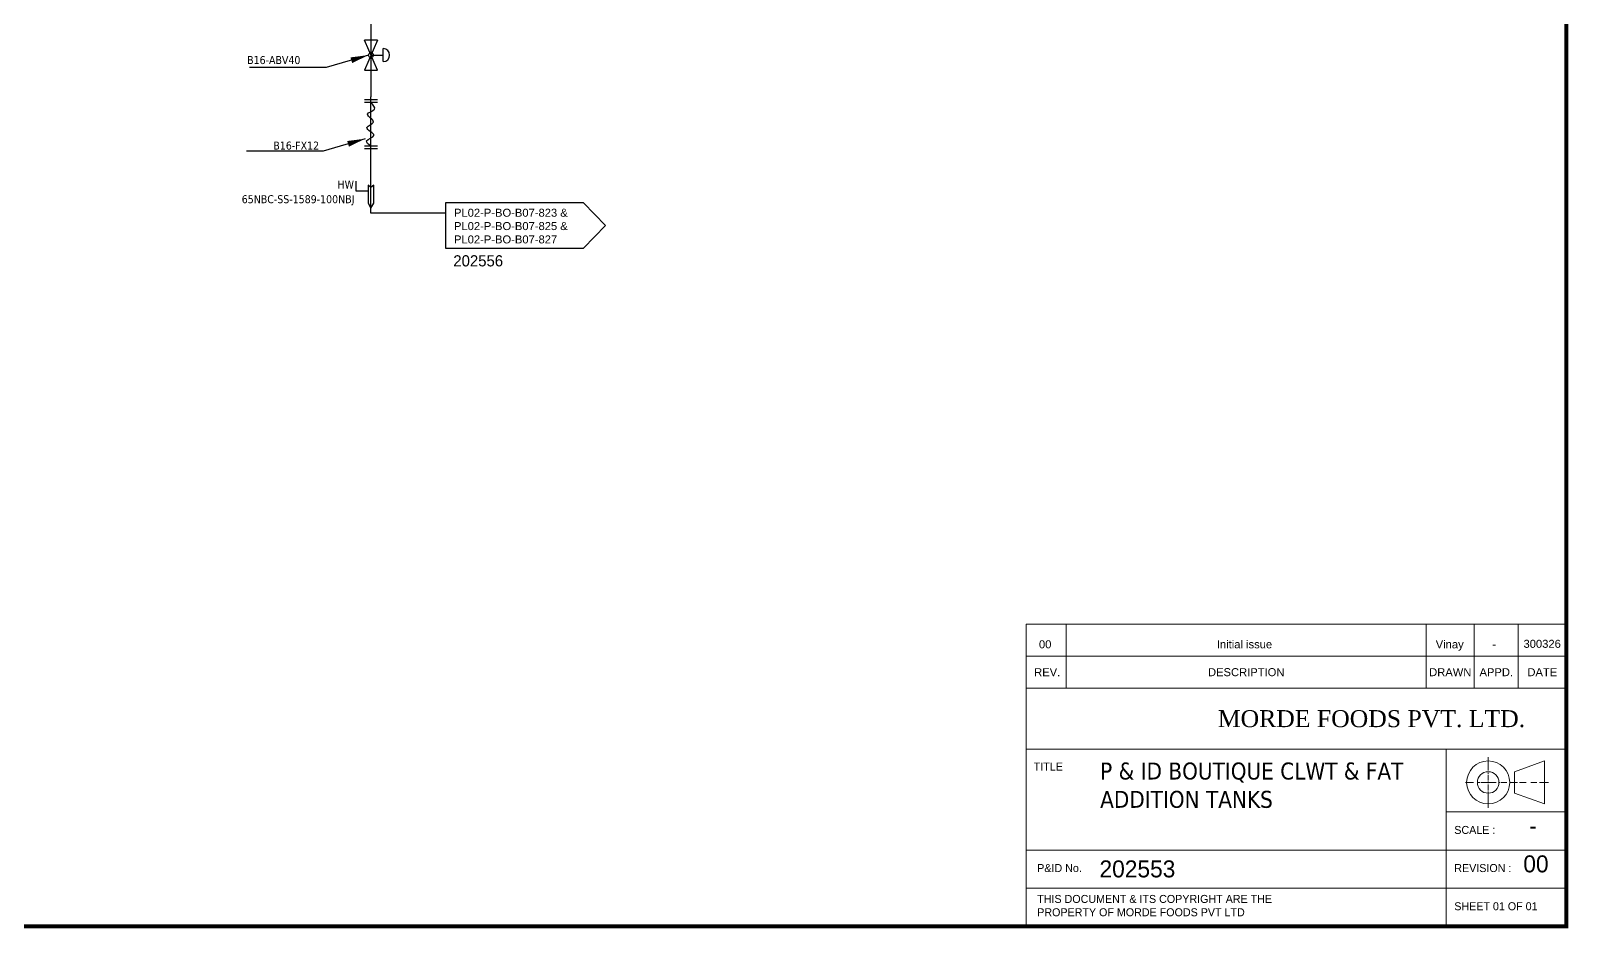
# Model space of a CAD drawing. Header units: millimetres. Extents: x -6314 to 11113, y -129 to 3675.
# Drawn here: x 8968 to 11113, y 51 to 1304 of the extents above; entities that cross this region are included whole.
import ezdxf
from ezdxf.enums import TextEntityAlignment as Align

# ---------------------------------------------------------------- set-up
doc = ezdxf.new("R2010")
doc.units = ezdxf.units.MM
doc.layers.add('HW LINE', color=1, linetype='Continuous')
doc.layers.add('Reference', color=6, linetype='Continuous')
doc.layers.add('TITLE TEXT', color=7, linetype='Continuous', lineweight=20)
doc.styles.add('ARI', font='arial.ttf')
doc.dimstyles.new('ISO-25', dxfattribs={"dimtxt": 2.5, "dimasz": 2.5, "dimexe": 1.25, "dimexo": 0.625, "dimtad": 1, "dimtxsty": 'Standard', "dimcen": 2.5, "dimadec": 0, "dimazin": 0, "dimtfac": 1, "dimtmove": 0, "dimatfit": 3, "dimfxl": 1, "dimarcsym": 0})

# ---------------------------------------------------------------- blocks, each defined once
blk = doc.blocks.new('A$C6b2bc574')
for p, q in [((-156.6, 70.7), (-156.6, 32.8)), ((-83.1, 29.9), (0, 59.8)), ((0, 59.8), (0, -59.8)), ((-197.2, 0), (-219.9, 0)), ((-179.9, 0), (-186.5, 0)), ((-134.8, 0), (-176.6, 0)), ((-156.6, 26.7), (-156.6, 23.4)), ((-156.6, 20.4), (-156.6, 5.5)), ((-156.6, 2.8), (-156.6, -2.4)), ((-124.5, 0), (-126.7, 0)), ((-104.5, 0), (-121.7, 0)), ((-75.3, 0), (-96.8, 0)), ((-83.1, 29.9), (-83.1, -29.9)), ((-50.8, 0), (-69.5, 0)), ((-21.6, 0), (-38.5, 0)), ((10.9, 0), (-13.8, 0)), ((-156.6, -5.6), (-156.6, -22.5)), ((-156.6, -25.3), (-156.6, -28.3)), ((-156.6, -29.9), (-156.6, -70.7)), ((0, -59.8), (-83.1, -29.9))]:
    blk.add_line(p, q)
for radius in [59.8, 29.9]:
    blk.add_circle((-156.6, 0), radius)

msp = doc.modelspace()

# ---------------------------------------------------------------- linework, layer by layer
at = {"linetype": 'Continuous', "lineweight": -3}
for p, q in [((9451.8, 1248.7), (9433.5, 1290.3)), ((9451.8, 1290.3), (9433.5, 1248.7)), ((9451.8, 1290.3), (9433.5, 1290.3)), ((9442.6, 1269.5), (9459.6, 1269.5)), ((9459.6, 1260.4), (9459.6, 1278.6)), ((9433.5, 1248.7), (9451.8, 1248.7)), ((9451.8, 1207.2), (9433.5, 1207.2)), ((9451.8, 1203.4), (9433.5, 1203.4)), ((9451.8, 1142.3), (9433.5, 1142.3)), ((9451.8, 1138.5), (9433.5, 1138.5))]:
    msp.add_line(p, q, dxfattribs=at)
for p, q in [((9442.6, 1048.8), (9442.6, 1211.1)), ((9546.6, 1048.8), (9442.6, 1048.8))]:
    msp.add_line(p, q)
for points in [[(9442.6, 1446.2), (9442.6, 1300.9)], [(9442.6, 1300.9), (9442.6, 1211.1), (9442.6, 1211.1)]]:
    msp.add_lwpolyline(points)
msp.add_circle((9442.6, 1269.5), 3.45)
msp.add_arc((9459.6, 1269.5), 9.1, 270, 90, dxfattribs=at)
msp.add_spline([(9442.6, 1142.3), (9436.6, 1149.8), (9446.8, 1157.3), (9436.9, 1168.6), (9446, 1175.9), (9438, 1186.9), (9447.5, 1194.1), (9442.6, 1203.4)], degree=3)
at = {"layer": 'HW LINE'}
msp.add_lwpolyline([(9438.5, 1062.8), (9442.6, 1056), (9446.7, 1062.8), (9446.7, 1088.2), (9442.6, 1084.8), (9438.5, 1088.2), (9438.5, 1062.8)], close=True, dxfattribs=at)
at = {"layer": 'Reference'}
msp.add_lwpolyline([(9739.1, 1063.3), (9546.6, 1063.3), (9546.6, 999.9), (9739.1, 999.9), (9769.9, 1031.6)], close=True, dxfattribs=at)
at = {"layer": 'TITLE TEXT'}
for p, q in [((11110.4, 475.3), (10356.7, 475.3)), ((10356.7, 475.3), (10356.7, 53.6)), ((10412.5, 386), (10412.5, 475.3)), ((10915, 386), (10915, 475.3)), ((10982, 386), (10982, 475.3)), ((11043.4, 386), (11043.4, 475.3)), ((11110.4, 475.3), (11110.4, 53.6)), ((11110.4, 430.6), (10356.7, 430.6)), ((11110.4, 386), (10356.7, 386)), ((11110.4, 300.9), (10356.7, 300.9)), ((10942.9, 300.9), (10942.9, 53.6)), ((10942.9, 213.2), (11110.4, 213.2)), ((11110.4, 160), (10356.7, 160)), ((11110.4, 106.8), (10356.7, 106.8)), ((11110.4, 53.6), (10356.7, 53.6))]:
    msp.add_line(p, q, dxfattribs=at)
at = {"layer": 'TITLE TEXT', "ltscale": 5, "const_width": 5.38}
msp.add_lwpolyline([(11110.4, 3672.2), (11110.4, 53.6), (5994.4, 53.6), (5994.4, 3672.2)], close=True, dxfattribs=at)

# ---------------------------------------------------------------- block references
at = {"layer": 'TITLE TEXT', "xscale": 0.5019940966572517, "yscale": 0.5019940966572517, "zscale": 0.5019940966572517}
msp.add_blockref('A$C6b2bc574', (11080, 254.4), dxfattribs=at)

# ---------------------------------------------------------------- texts
at = {"char_height": 11.166, "width": 777.184}
for s, insert, attachment_point in [('{\\fTahoma|b0|i0|c0|p34;B16-ABV40}', (9269.8, 1268.2), 1), ('{\\fTahoma|b0|i0|c0|p34;B16-FX12}', (9370.3, 1148.8), 3), ('{\\fTahoma|b0|i0|c0|p34;HW}', (9418.9, 1094.5), 3), ('\\pxt9;{\\fTahoma|b0|i0|c0|p34;65NBC-SS-1589-100NBJ}', (9262.3, 1074), 1), ('{\\fArial|b0|i0|c0|p34;PL02-P-BO-B07-823 & ^JPL02-P-BO-B07-825 & ^JPL02-P-BO-B07-827}', (9558.5, 1055.1), 1)]:
    msp.add_mtext(s, dxfattribs=dict(at, insert=insert, attachment_point=attachment_point))
at = {"layer": 'Reference', "insert": (9557.5, 990.2), "char_height": 15.57, "attachment_point": 1}
msp.add_mtext_dynamic_manual_height_columns('202556', width=393.671, gutter_width=12.5, heights=[0], dxfattribs=at)
at = {"layer": 'TITLE TEXT', "style": 'ARI'}
for s, height, p in [('00', 11.17, (10383.3, 447.2, 357.7)), ('Initial issue', 11.166, (10661.4, 447.2, 357.7)), ('Vinay', 11.17, (10947.7, 447.2, 357.7)), ('300326', 11.17, (11076.7, 447.9, 419.3)), ('-', 11.2, (11009.7, 447.2, 357.7)), ('REV.', 11.17, (10386.1, 408.3)), ('DESCRIPTION', 11.166, (10663.8, 408.3)), ('DRAWN', 11.17, (10948.5, 408.3)), ('APPD.', 11.17, (11012.7, 408.3)), ('DATE', 11.17, (11076.9, 408.3))]:
    msp.add_text(s, height=height, dxfattribs=at).set_placement(p, align=Align.MIDDLE_CENTER)
at = {"layer": 'TITLE TEXT', "attachment_point": 1}
for s, insert, char_height, width in [('{\\fTimes New Roman|b0|i0|c0|p18;MORDE FOODS PVT. LTD.}', (10624.1, 355.3), 23.714, 632.861), ('TITLE', (10367.3, 282.2), 11.17, 43.332), ('{\\fTahoma|b0|i0|c0|p34;P & ID BOUTIQUE CLWT & FAT ^JADDITION TANKS }', (10460, 282.2), 23.714, 632.861), ('SCALE :', (10954.1, 193.7), 11.17, 149.277), ('-', (11058.6, 205.8), 23.7, 68.518), ('00', (11050.4, 152.6), 23.71, 68.518), ('P&ID No.', (10372.2, 140.5), 11.17, 106.514), ('202553', (10459.1, 145.6), 23.71, 132.943), ('REVISION :', (10954.1, 140.5), 11.17, 149.277), ('THIS DOCUMENT & ITS COPYRIGHT ARE THE ^JPROPERTY OF MORDE FOODS PVT LTD', (10372.2, 97.4), 11.166, 777.184), ('SHEET 01 OF 01', (10954.1, 87.2), 11.166, 149.277)]:
    msp.add_mtext(s, dxfattribs=dict(at, insert=insert, char_height=char_height, width=width))

# ---------------------------------------------------------------- leaders
at = {"linetype": 'Continuous', "lineweight": -3}
for points in [[(9439.2, 1269.5), (9380.2, 1252), (9273.3, 1252)], [(9434.6, 1152.8), (9375.7, 1135.3), (9268.8, 1135.3)]]:
    msp.add_leader(points, dimstyle='ISO-25', override={"dimscale": 10, "dimtad": 0}, dxfattribs=at)
at = {"layer": 'HW LINE'}
msp.add_leader([(9438.5, 1079.7), (9422.1, 1079.7), (9422.1, 1093.5)], dimstyle='ISO-25', override={"dimscale": 2.5, "dimgap": 0.625, "dimtad": 0}, dxfattribs=at)

doc.saveas('drawing.dxf')
